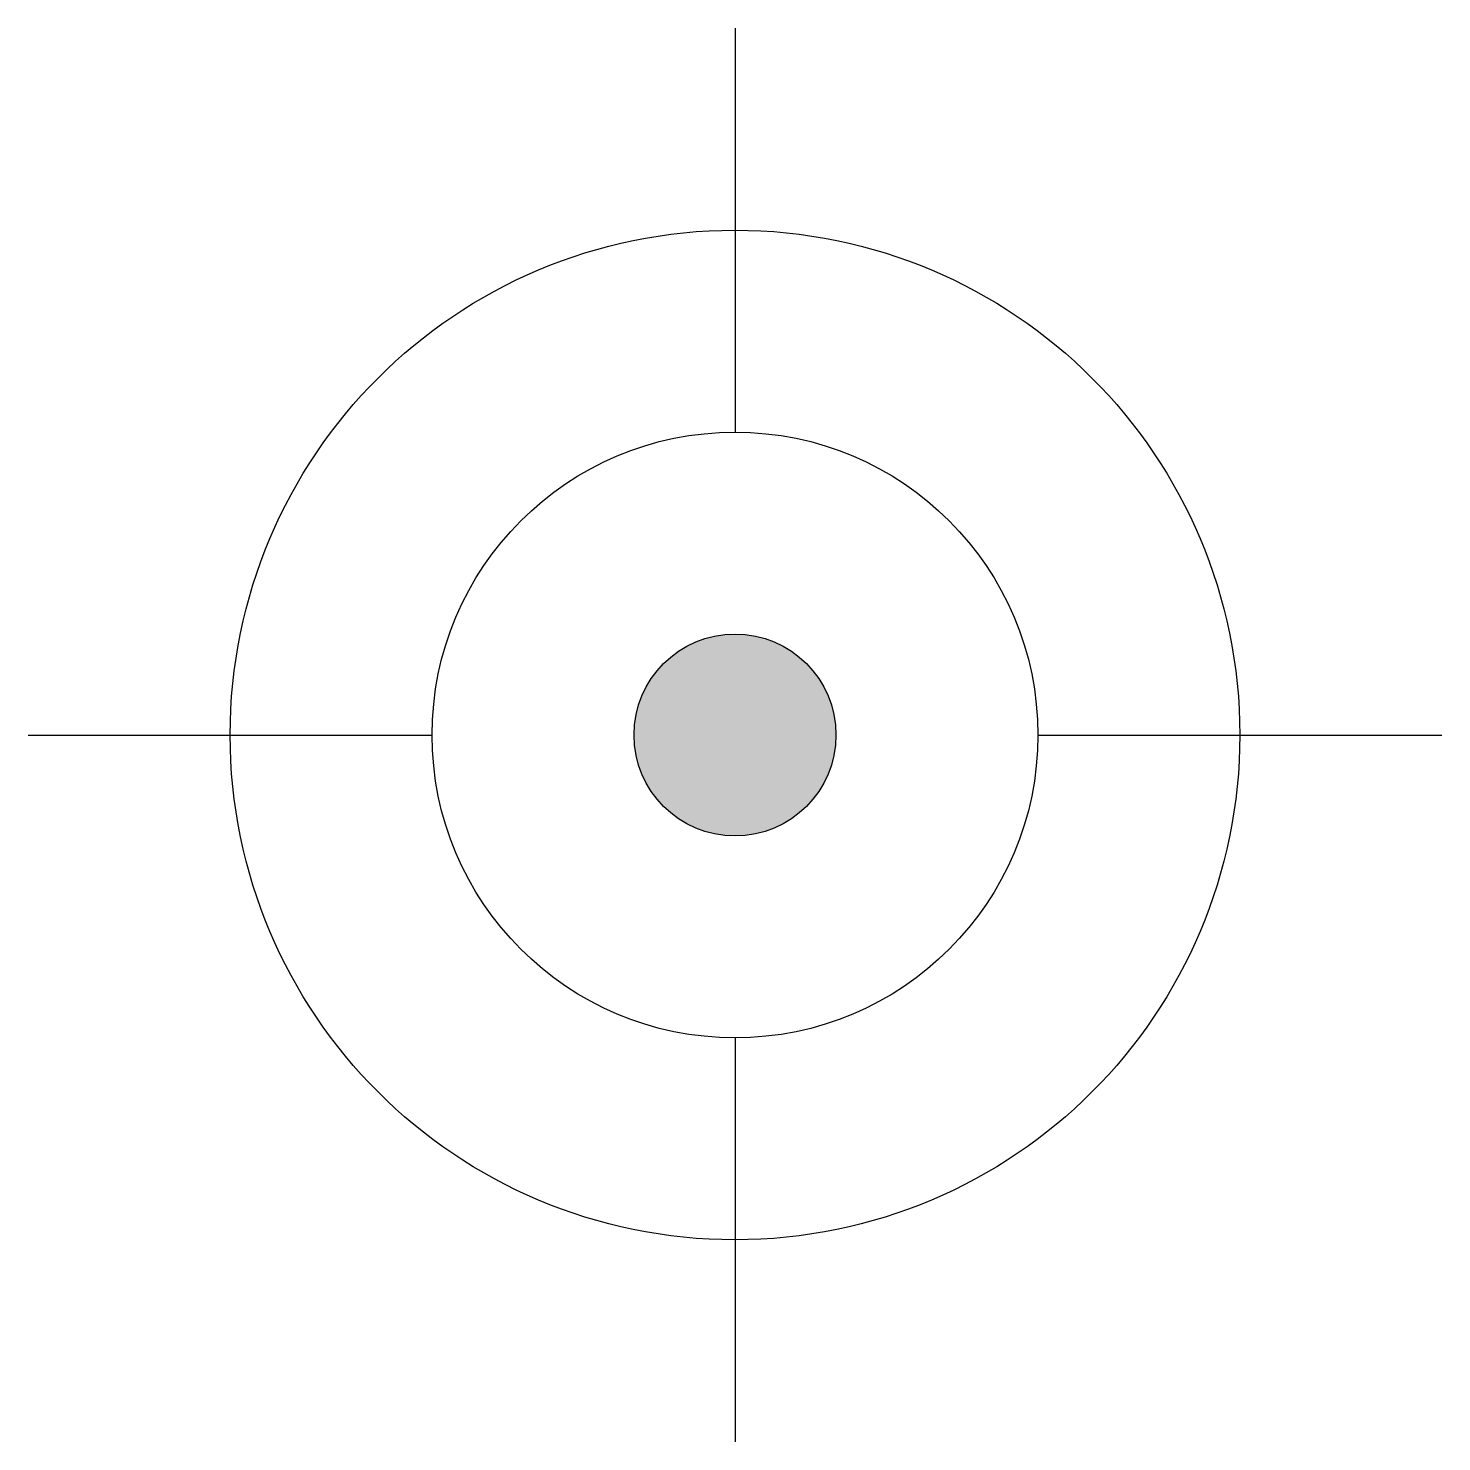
# Model space of a CAD drawing. Extents: x -1.75 to 1.75, y -1.75 to 1.75.
import ezdxf

# ---------------------------------------------------------------- set-up
doc = ezdxf.new("R2010")
doc.units = 0
doc.header["$LTSCALE"] = 0.01
doc.header["$MEASUREMENT"] = 0
doc.layers.get('0').update_dxf_attribs({"lineweight": 20})

msp = doc.modelspace()

# ---------------------------------------------------------------- hatches: boundary and pattern name
at = {"linetype": 'ByBlock', "lineweight": -2}
h = msp.add_hatch(color=0, dxfattribs=at)
h.dxf.hatch_style = 1
edge = h.paths.add_edge_path()
edge.add_arc((0, 0), 0.25, 0, 360)

# ---------------------------------------------------------------- linework, layer by layer
at = {"color": 0, "linetype": 'ByBlock', "lineweight": -2}
for points in [[(0, 1.75), (0, 0.75)], [(-1.75, 0), (-0.75, 0)], [(0.75, 0), (1.75, 0)], [(0, -0.75), (0, -1.75)]]:
    msp.add_lwpolyline(points, dxfattribs=at)
for radius in [1.25, 0.75, 0.25]:
    msp.add_circle((0, 0), radius, dxfattribs=at)

doc.saveas('drawing.dxf')
